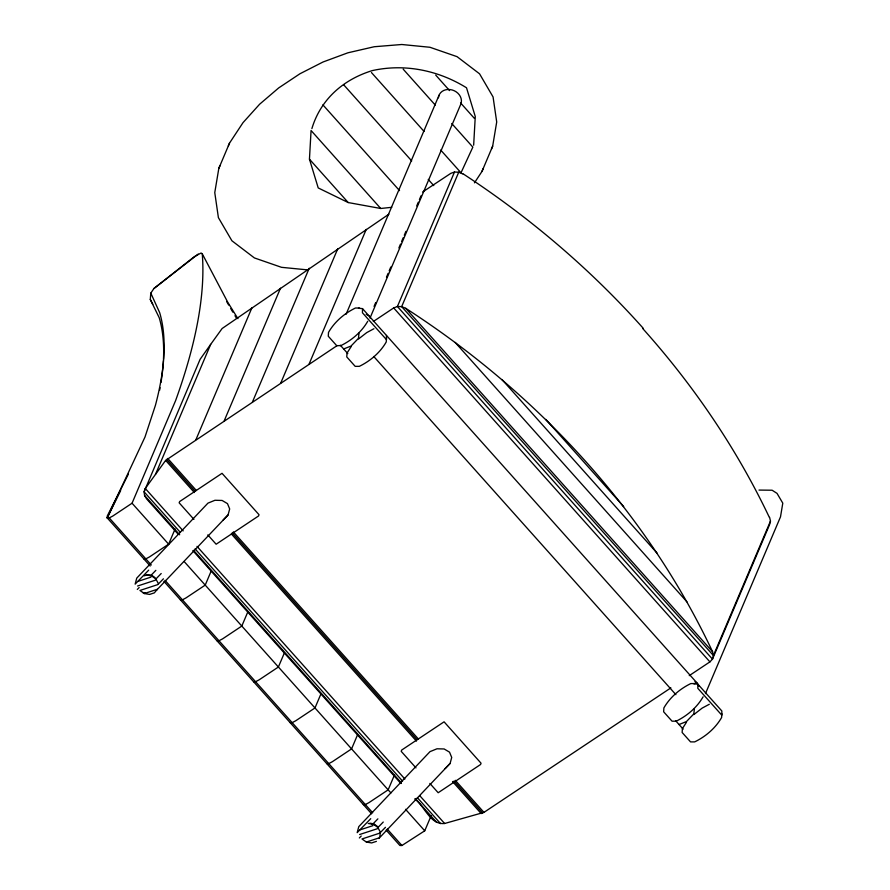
<?xml version="1.0" encoding="UTF-8"?>
<svg xmlns="http://www.w3.org/2000/svg" width="890" height="890" viewBox="0 0 890 890"><rect width="100%" height="100%" fill="white"/><g stroke="black" fill="none" stroke-linecap="round" stroke-linejoin="round"><path stroke-width="1.33" d="M358.492 308.285L362.497 308.607L362.453 312.779L386.427 339.602L386.46 335.441M697.86 684.165L697.816 688.326L721.79 715.16L721.835 710.988L697.86 684.165L693.855 683.843M150.199 566.029L107.212 517.913L107.267 516.044L128.371 474.147M380.731 208.483L348.201 202.553L318.22 187.935L309.453 159.177L311.066 130.507L380.731 208.483L391.778 207.303M473.658 145.204L475.271 116.534L466.516 87.787C438.414 70.321 404.739 63.379 372.254 70.61C343.373 79.499 320.7 99.179 311.889 128.594M386.494 338.133L386.238 341.983C380.119 352.64 370.307 360.984 359.326 366.346L355.177 366.346L346.766 356.923L347.022 353.085L351.127 346.666M721.857 713.691L721.612 717.529C715.482 728.187 705.681 736.542 694.69 741.893L690.551 741.893L682.14 732.481L682.385 728.632L686.49 722.224M379.897 836.522L380.253 831.883L377.082 826.154L373.789 823.84L369.828 823.183M163.471 359.36A1043.837 270.516 -41.8 0 0 159.221 317.741L150.288 299.441L150.799 293.122L153.914 288.527L194.309 256.676L201.107 253.005L202.264 253.806L227.773 302.289L237.919 318.653M359.015 333.127L358.459 338.334L351.049 346.032L343.674 348.958M694.389 708.685L693.833 713.891L686.424 721.59L679.037 724.516M474.459 182.839L481.957 171.47L492.659 146.205L496.709 121.986L493.071 96.954L479.554 73.814L457.06 56.66L429.937 47.27L401.791 44.5L374.223 46.736L347.879 52.81L323.048 61.989L299.919 73.781L278.681 87.932L259.591 104.252L243.003 122.664L229.52 143.112L218.818 168.388L214.768 192.607L218.395 217.627L231.912 240.778L254.407 257.933L281.529 267.323L308.341 269.959M769.616 517.379L770.473 521.117L769.561 524.655L712.478 659.134L709.92 661.882L689.249 675.644M156.829 589.959L228.062 514.954L229.676 508.935L227.484 503.64L222.111 500.458L214.946 500.28L207.96 503.128L136.749 578.122L135.147 584.129L148.686 570.167M378.873 838.469L450.095 763.464L451.72 757.446L449.517 752.15L444.143 748.968L436.99 748.79L430.003 751.638L358.792 826.632L357.19 832.64L370.73 818.678M337.188 345.565L165.651 460.408L145.281 488.476L144.102 491.825L144.558 495.485L146.583 498.856L178.033 534.056M218.818 168.388L220.008 165.573M228.318 145.938L229.52 143.112M150.799 293.122L159.688 312.69A1043.837 270.516 -41.8 0 1 155.405 405.395L144.981 437.057L107.212 517.913L109.236 517.913L112.796 516.044L132.054 503.217L175.586 400.645A1472.727 381.665 -41.8 0 0 202.264 253.806M155.461 474.448L210.674 344.374L222.122 328.51L388.908 214.179M195.956 439.627L251.903 307.818M143.802 558.864L145.827 558.864L149.387 556.984L168.633 544.168L175.085 528.971M224.202 420.814L280.495 288.193M252.448 402.002L309.219 268.246M280.695 383.19L337.733 248.822M211.13 571.18L205.223 585.108L185.965 597.935L182.406 599.816L180.392 599.816M308.941 364.377L366.235 229.386M346.065 314.292L439.037 95.263M374.067 306.405L375.691 302.6M386.483 277.168L388.107 273.352M389.186 270.805L390.799 266.989M398.898 247.921L400.511 244.105M401.59 241.557L403.214 237.741M404.294 235.205L405.918 231.389M416.709 205.957L418.322 202.141M419.413 199.605L421.026 195.789M369.995 318.097L460.809 104.163A11.759 9.957 23 0 0 452.187 89.979A11.759 9.957 23 0 0 438.436 97.811M247.72 612.131L241.813 626.059L222.556 638.886L218.996 640.756L216.971 640.756M462.744 173.928L458.728 172.204L454.49 172.026L397.407 306.505L393.68 307.94L373.344 321.49M458.728 172.204L401.668 306.627L713.413 655.541L712.478 659.134L397.407 306.505L401.668 306.627L405.707 308.296C536.247 392.523 646.207 510.638 712.567 651.747L713.413 655.541L770.473 521.117M481.957 171.47L483.148 168.655M491.458 149.019L492.659 146.205M284.31 653.082L278.392 667.01L259.146 679.827L255.586 681.707L253.561 681.707M320.889 694.022L314.982 707.951L295.725 720.778L292.165 722.658L290.151 722.658M357.48 734.973L351.572 748.902L332.315 761.729L328.755 763.609L326.73 763.609M394.604 774.656L388.151 789.853L368.905 802.669L365.345 804.549L363.32 804.549M386.182 830.148L399.899 845.5L401.924 845.5L424.741 830.804L431.194 815.607M705.47 693.599L780.508 516.834L782.788 503.15L777.037 493.383L772.12 490.223L759.003 490.079M107.212 517.913L120.673 490.579M367.737 321.268C361.618 331.926 351.806 340.269 340.826 345.632L336.676 345.632L328.265 336.22L328.521 332.37C334.64 321.713 344.452 313.369 355.433 308.007L359.582 308.007M703.1 696.826C696.981 707.483 687.169 715.827 676.189 721.189L672.05 721.189L663.64 711.778L663.884 707.928C670.003 697.27 679.815 688.927 690.807 683.565L694.945 683.565M210.674 344.374L200.094 359.338L144.102 491.825L180.225 532.264M137.316 589.447L139.163 587.534M151.211 575.118L155.85 570.345M155.661 579.245L161.212 573.527M157.997 584.407L163.415 578.812M223.101 520.072L228.062 514.954M359.349 837.957L361.207 836.044M372.332 824.585L377.883 818.856M377.705 827.756L383.256 822.037M380.03 832.918L385.459 827.322M445.134 768.582L450.095 763.464M153.914 288.527L198.214 254.051M358.536 338.979L366.78 332.571L373.934 328.722M693.9 714.537L702.143 708.117L709.308 704.268M414.818 799.064C424.764 806.151 430.003 825.052 444.611 823.495L483.949 812.381L670.882 687.881M422.65 191.973L450.807 173.361L454.49 172.026M144.213 575.841L147.785 574.673L151.745 575.329L155.038 577.632M137.95 581.37L150.933 577.12M137.594 586.009L155.338 580.202M157.663 584.652L139.93 590.459L144.325 593.541L149.609 594.42L154.359 592.862L157.308 589.291L144.325 593.541M359.994 829.881L372.977 825.631M359.638 834.52L377.371 828.712M379.707 833.162L361.974 838.97L366.368 842.051L371.653 842.93L376.403 841.373M366.368 842.051L379.351 837.802M142.712 592.606L145.092 592.662M146.205 574.962L151.478 575.841L155.872 578.923L158.209 583.373M368.238 823.473L373.522 824.351L377.916 827.433M366.157 314.315L369.039 315.906M694.968 681.718L697.059 683.031L698.917 686.201M435.711 75.094L449.55 90.58M460.62 102.973L474.459 118.459M403.181 69.164L435.266 105.076M451.764 123.532L472.846 147.128L461.009 172.782L440.695 150.043M371.442 72.535L424.074 131.442M343.729 84.85L411.703 160.923M428.235 179.424L433.753 185.598M322.903 104.864L399.543 190.638M545.804 419.401L623.668 506.555M309.453 159.177L348.201 202.553M501.949 379.507L657.232 553.302M455.157 342.405L686.913 601.796M405.707 308.296L712.567 651.747M393.68 307.94L709.92 661.882M362.497 308.607L697.059 683.031M373.755 356.49L675.899 694.656M340.303 345.198L347.801 353.608M675.677 720.755L683.175 729.166M167.709 458.439L196.379 490.524M233.358 531.92L418.3 738.911M455.28 780.308L483.949 812.381M166.586 459.34L195.233 491.414M232.201 532.787L417.043 739.657M454.011 781.031L482.658 813.093M165.651 460.408L194.343 492.515M231.356 533.944L416.442 741.103M452.543 781.498L481.223 813.605M193.931 519.371L179.135 502.805L179.68 501.526L222.033 473.313L259.046 514.731L258.501 516.011L216.137 544.224L207.815 534.901M415.975 767.881L401.179 751.316L401.713 750.036L444.077 721.823L481.078 763.242L480.544 764.521L438.18 792.734L429.859 783.423M145.281 488.476L183.162 530.874M197.013 546.382L404.883 779.028M419.668 795.571L444.611 823.495M195.055 548.852L402.569 781.12M417.399 797.707L440.561 823.628M144.558 495.485L179.669 534.79M193.531 550.298L401.457 783.011M415.319 798.53L436.578 822.316M192.83 550.621L400.934 783.534M132.054 503.217L168.633 544.168M184.186 561.568L390.899 792.923M405.529 809.299L424.741 830.804M109.236 517.913L151.311 565.005M165.028 580.358L372.654 812.737M387.295 829.124L401.924 845.5M163.927 581.381L371.553 813.76M150.288 299.441L152.791 304.28M163.404 360.65A1043.837 270.516 -41.8 0 1 160.99 382.455M160.089 387.728A1043.837 270.516 -41.8 0 1 159.599 390.31M642.814 328.632A784.223 645.684 25.1 0 1 769.372 517.435M462.9 173.706A784.223 646.852 25.4 0 1 643.281 328.343M236.384 318.053A840.071 787.873 1.7 0 1 234.96 315.705M232.846 312.156A840.071 787.873 1.7 0 1 230.755 308.607M228.674 305.059A840.071 787.873 1.7 0 1 226.627 301.488"/></g></svg>
